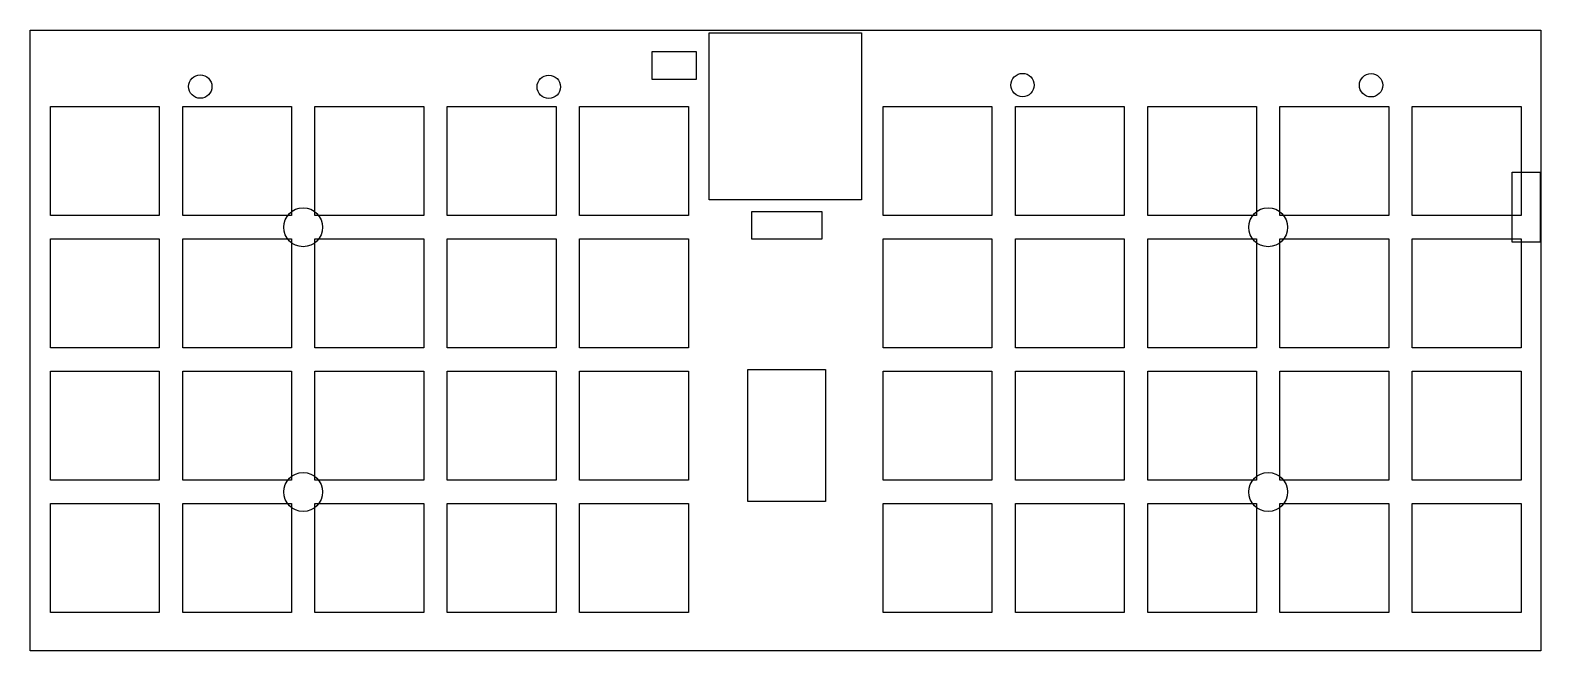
# Model space of a CAD drawing. Extents: x -10 to 185, y -63 to 17.
import ezdxf

# ---------------------------------------------------------------- set-up
doc = ezdxf.new("R2010")
doc.units = 0
doc.layers.add('BLACK', color=7, linetype='CONTINUOUS')

msp = doc.modelspace()

# ---------------------------------------------------------------- linework, layer by layer
at = {"layer": 'BLACK', "linetype": 'CONTINUOUS'}
for p, q in [((-9.58, 16.81), (184.52, 16.81)), ((-9.58, -62.9), (-9.58, 16.81)), ((77.67, 16.46), (97.23, 16.46)), ((77.67, -4.96), (77.67, 16.46)), ((97.23, 16.46), (97.23, -4.96)), ((184.52, 16.81), (184.52, -62.9)), ((70.32, 14.06), (75.98, 14.06)), ((70.32, 10.48), (70.32, 14.06)), ((75.98, 14.06), (75.98, 10.48)), ((75.98, 10.48), (70.32, 10.48)), ((-6.99, 7), (7, 7)), ((-6.99, -6.99), (-6.99, 7)), ((7, 7), (7, -6.99)), ((10.01, 7.01), (24, 7.01)), ((10.01, -6.98), (10.01, 7.01)), ((24, 7.01), (24, -6.98)), ((27.01, 7.01), (41, 7.01)), ((27.01, -6.98), (27.01, 7.01)), ((41, 7.01), (41, -6.98)), ((44.01, 7), (58, 7)), ((44.01, -6.99), (44.01, 7)), ((58, 7), (58, -6.99)), ((61.01, 7), (75, 7)), ((61.01, -6.99), (61.01, 7)), ((75, 7), (75, -6.99)), ((100.01, 7), (114, 7)), ((100.01, -6.99), (100.01, 7)), ((114, 7), (114, -6.99)), ((117.01, 7.01), (131, 7.01)), ((117.01, -6.98), (117.01, 7.01)), ((131, 7.01), (131, -6.98)), ((134.01, 7.01), (148, 7.01)), ((134.01, -6.98), (134.01, 7.01)), ((148, 7.01), (148, -6.98)), ((151.01, 7), (165, 7)), ((151.01, -6.99), (151.01, 7)), ((165, 7), (165, -6.99)), ((168.01, 7), (182, 7)), ((168.01, -6.99), (168.01, 7)), ((182, 7), (182, -6.99)), ((180.86, -1.43), (184.42, -1.43)), ((180.86, -10.41), (180.86, -1.43)), ((184.42, -1.43), (184.42, -10.41)), ((97.23, -4.96), (77.67, -4.96)), ((7, -6.99), (-6.99, -6.99)), ((24, -6.98), (10.01, -6.98)), ((41, -6.98), (27.01, -6.98)), ((58, -6.99), (44.01, -6.99)), ((75, -6.99), (61.01, -6.99)), ((83.16, -6.47), (92.12, -6.47)), ((83.16, -10.05), (83.16, -6.47)), ((92.12, -6.47), (92.12, -10.05)), ((114, -6.99), (100.01, -6.99)), ((131, -6.98), (117.01, -6.98)), ((148, -6.98), (134.01, -6.98)), ((165, -6.99), (151.01, -6.99)), ((182, -6.99), (168.01, -6.99)), ((-6.99, -10), (7, -10)), ((-6.99, -23.99), (-6.99, -10)), ((7, -10), (7, -23.99)), ((10.01, -9.99), (24, -9.99)), ((10.01, -23.98), (10.01, -9.99)), ((24, -9.99), (24, -23.98)), ((27.01, -9.99), (41, -9.99)), ((27.01, -23.98), (27.01, -9.99)), ((41, -9.99), (41, -23.98)), ((44.01, -10), (58, -10)), ((44.01, -23.99), (44.01, -10)), ((58, -10), (58, -23.99)), ((61.01, -10), (75, -10)), ((61.01, -23.99), (61.01, -10)), ((75, -10), (75, -23.99)), ((92.12, -10.05), (83.16, -10.05)), ((100.01, -10), (114, -10)), ((100.01, -23.99), (100.01, -10)), ((114, -10), (114, -23.99)), ((117.01, -9.99), (131, -9.99)), ((117.01, -23.98), (117.01, -9.99)), ((131, -9.99), (131, -23.98)), ((134.01, -9.99), (148, -9.99)), ((134.01, -23.98), (134.01, -9.99)), ((148, -9.99), (148, -23.98)), ((151.01, -10), (165, -10)), ((151.01, -23.99), (151.01, -10)), ((165, -10), (165, -23.99)), ((168.01, -10), (182, -10)), ((168.01, -23.99), (168.01, -10)), ((184.42, -10.41), (180.86, -10.41)), ((182, -10), (182, -23.99)), ((7, -23.99), (-6.99, -23.99)), ((24, -23.98), (10.01, -23.98)), ((41, -23.98), (27.01, -23.98)), ((58, -23.99), (44.01, -23.99)), ((75, -23.99), (61.01, -23.99)), ((114, -23.99), (100.01, -23.99)), ((131, -23.98), (117.01, -23.98)), ((148, -23.98), (134.01, -23.98)), ((165, -23.99), (151.01, -23.99)), ((182, -23.99), (168.01, -23.99)), ((-6.99, -27), (7, -27)), ((-6.99, -40.99), (-6.99, -27)), ((7, -27), (7, -40.99)), ((10.01, -26.99), (24, -26.99)), ((10.01, -40.98), (10.01, -26.99)), ((24, -26.99), (24, -40.98)), ((27.01, -26.99), (41, -26.99)), ((27.01, -40.98), (27.01, -26.99)), ((41, -26.99), (41, -40.98)), ((44.01, -27), (58, -27)), ((44.01, -40.99), (44.01, -27)), ((58, -27), (58, -40.99)), ((61.01, -27), (75, -27)), ((61.01, -40.99), (61.01, -27)), ((75, -27), (75, -40.99)), ((82.61, -26.77), (92.59, -26.77)), ((82.61, -43.73), (82.61, -26.77)), ((92.59, -26.77), (92.59, -43.73)), ((100.01, -27), (114, -27)), ((100.01, -40.99), (100.01, -27)), ((114, -27), (114, -40.99)), ((117.01, -26.99), (131, -26.99)), ((117.01, -40.98), (117.01, -26.99)), ((131, -26.99), (131, -40.98)), ((134.01, -26.99), (148, -26.99)), ((134.01, -40.98), (134.01, -26.99)), ((148, -26.99), (148, -40.98)), ((151.01, -27), (165, -27)), ((151.01, -40.99), (151.01, -27)), ((165, -27), (165, -40.99)), ((168.01, -27), (182, -27)), ((168.01, -40.99), (168.01, -27)), ((182, -27), (182, -40.99)), ((7, -40.99), (-6.99, -40.99)), ((24, -40.98), (10.01, -40.98)), ((41, -40.98), (27.01, -40.98)), ((58, -40.99), (44.01, -40.99)), ((75, -40.99), (61.01, -40.99)), ((114, -40.99), (100.01, -40.99)), ((131, -40.98), (117.01, -40.98)), ((148, -40.98), (134.01, -40.98)), ((165, -40.99), (151.01, -40.99)), ((182, -40.99), (168.01, -40.99)), ((-6.99, -44), (7, -44)), ((-6.99, -57.99), (-6.99, -44)), ((7, -44), (7, -57.99)), ((10.01, -43.99), (24, -43.99)), ((10.01, -57.98), (10.01, -43.99)), ((24, -43.99), (24, -57.98)), ((27.01, -43.99), (41, -43.99)), ((27.01, -57.98), (27.01, -43.99)), ((41, -43.99), (41, -57.98)), ((44.01, -44), (58, -44)), ((44.01, -57.99), (44.01, -44)), ((58, -44), (58, -57.99)), ((61.01, -44), (75, -44)), ((61.01, -57.99), (61.01, -44)), ((75, -44), (75, -57.99)), ((92.59, -43.73), (82.61, -43.73)), ((100.01, -44), (114, -44)), ((100.01, -57.99), (100.01, -44)), ((114, -44), (114, -57.99)), ((117.01, -43.99), (131, -43.99)), ((117.01, -57.98), (117.01, -43.99)), ((131, -43.99), (131, -57.98)), ((134.01, -43.99), (148, -43.99)), ((134.01, -57.98), (134.01, -43.99)), ((148, -43.99), (148, -57.98)), ((151.01, -44), (165, -44)), ((151.01, -57.99), (151.01, -44)), ((165, -44), (165, -57.99)), ((168.01, -44), (182, -44)), ((168.01, -57.99), (168.01, -44)), ((182, -44), (182, -57.99)), ((7, -57.99), (-6.99, -57.99)), ((24, -57.98), (10.01, -57.98)), ((41, -57.98), (27.01, -57.98)), ((58, -57.99), (44.01, -57.99)), ((75, -57.99), (61.01, -57.99)), ((114, -57.99), (100.01, -57.99)), ((131, -57.98), (117.01, -57.98)), ((148, -57.98), (134.01, -57.98)), ((165, -57.99), (151.01, -57.99)), ((182, -57.99), (168.01, -57.99)), ((184.52, -62.9), (-9.58, -62.9))]:
    msp.add_line(p, q, dxfattribs=at)
at = {"layer": 'BLACK'}
for centre, radius in [((12.27, 9.57), 1.5), ((57.05, 9.54), 1.5), ((117.93, 9.77), 1.5), ((162.71, 9.74), 1.5), ((25.49, -8.5), 2.5), ((149.49, -8.5), 2.5), ((25.49, -42.5), 2.5), ((149.49, -42.5), 2.5)]:
    msp.add_circle(centre, radius, dxfattribs=at)

doc.saveas('drawing.dxf')
